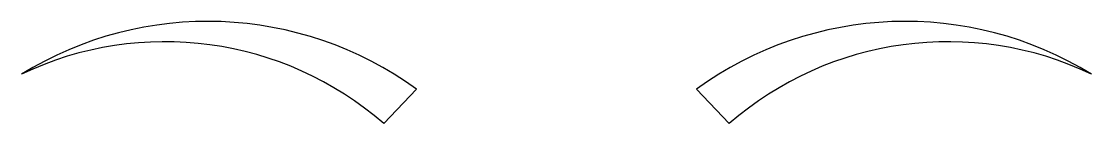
# Model space of a CAD drawing. Header units: millimetres. Extents: x 40.5 to 81.5, y 24 to 28.
import ezdxf

# ---------------------------------------------------------------- set-up
doc = ezdxf.new("R2010")
doc.units = ezdxf.units.MM
doc.layers.add('grabado linea medio', color=3, linetype='Continuous', true_color=0x00ff00)

msp = doc.modelspace()

# ---------------------------------------------------------------- linework, layer by layer
at = {"layer": 'grabado linea medio'}
for p, q in [((54.38, 24.039), (55.635, 25.359)), ((67.62, 24.039), (66.365, 25.359))]:
    msp.add_line(p, q, dxfattribs=at)
for centre, radius, start, end in [((47.639, 14.374), 13.587, 53.9473, 121.7021), ((74.361, 14.374), 13.587, 58.2979, 126.0527), ((45.999, 14.434), 12.748, 48.892, 115.56), ((76.001, 14.434), 12.748, 64.44, 131.108)]:
    msp.add_arc(centre, radius, start, end, dxfattribs=at)

doc.saveas('drawing.dxf')
